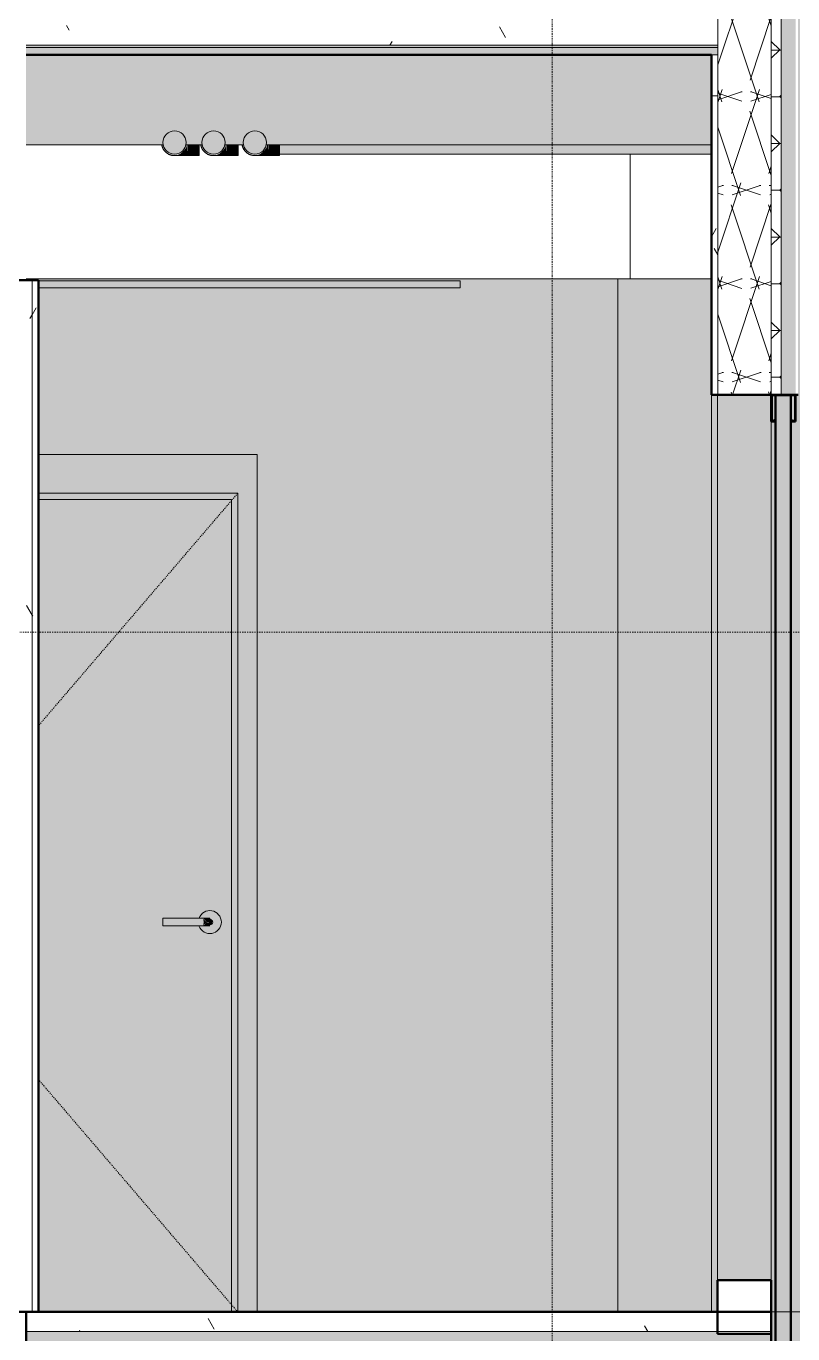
# Model space of a CAD drawing. Header units: inches. Extents: x 1814 to 6957, y -360 to 681.
# Drawn here: x 5267.7 to 5346.3, y 133.7 to 267.9 of the extents above; entities that cross this region are included whole.
import ezdxf

# ---------------------------------------------------------------- set-up
doc = ezdxf.new("R2010")
doc.units = ezdxf.units.IN
doc.header["$MEASUREMENT"] = 0
for name, pattern in [('Aligning Line 1_8_', [0.25, 0.125, -0.125]), ('Dash 1_16_', [0.125, 0.0625, -0.0625]), ('Dash Dot 3_16_', [0.3125, 0.1875, -0.0625, 0, -0.0625]), ('Grid Line 1_2_', [0.875, 0.5, -0.125, 0.125, -0.125])]:
    doc.linetypes.add(name, pattern=pattern)
for name, color, linetype, lineweight in [('0-5', 250, 'Continuous', 9), ('0-7', 50, 'Continuous', 5), ('A-ANNO-SYMB-1', 150, 'Dash Dot 3_16_', 9), ('A-CLNG-5', 31, 'Continuous', 5), ('A-CLNG-6', 7, 'Continuous', 13), ('A-DOOR-2', 250, 'Dash 1_16_', 9), ('A-DOOR-4', 250, 'Continuous', 9), ('A-DOOR-5', 254, 'Continuous', 13), ('A-DOOR-6', 9, 'Continuous', 13), ('A-DOOR-FRAM-2', 250, 'Continuous', 9), ('A-DOOR-FRAM-3', 9, 'Continuous', 13), ('A-FLOR', 192, 'Continuous', 13), ('A-FLOR-7', 192, 'Continuous', 5), ('A-FLOR-8', 192, 'Continuous', 50), ('A-FLOR-LEVL-1', 51, 'Grid Line 1_2_', 9), ('A-FLOR-MCUT', 51, 'Continuous', 13), ('A-FLOR-PATT-2', 8, 'Continuous', 9), ('A-GLAZ-CWMG', 51, 'Continuous', 9), ('A-GLAZ-CWMG-1', 51, 'Continuous', 50), ('A-WALL', 113, 'Continuous', 13), ('A-WALL-3', 7, 'Continuous', 13), ('A-WALL-4', 113, 'Continuous', 5), ('A-WALL-5', 113, 'Continuous', 9), ('A-WALL-6', 113, 'Continuous', 50), ('A-WALL-PATT-2', 251, 'Continuous', 9), ('A-WALL-PATT-3', 250, 'Continuous', 9), ('A-WALL-PATT-4', 111, 'Continuous', 9), ('G-ANNO-SYMB', 111, 'Aligning Line 1_8_', 9), ('I-WALL-2', 10, 'Continuous', 13), ('I-WALL-6', 7, 'Continuous', 13), ('I-WALL-7', 90, 'Continuous', 50), ('P-PIPE-1', 8, 'Continuous', 5), ('P-PIPE-2', 252, 'Continuous', 9), ('P-PIPE-3', 250, 'Continuous', 9), ('P-PIPE-4', 94, 'Continuous', 9), ('S-BEAM-1', 41, 'Continuous', 9), ('S-BEAM-2', 250, 'Continuous', 9)]:
    doc.layers.add(name, color=color, linetype=linetype, lineweight=lineweight)
pattern_1 = [(0, (-1688.897, 68.768), (30.72, 7.68), [1.267, -21.773, 1.267, -21.773, -122.88]), (0, (-1688.897, 68.768), (30.72, 7.68), [-46.08, 1.267, -44.813, 1.267, -21.773, -53.76]), (0, (-1688.897, 68.768), (30.72, 7.68), [-115.2, 1.267, -14.093, 1.267, -37.133]), (120, (-1677.377, 72.608), (-22.011075, 22.7643), [1.267, -21.773, 1.267, -21.773, -122.88]), (120, (-1677.377, 72.608), (-22.011075, 22.7643), [-46.08, 1.267, -44.813, 1.267, -21.773, -53.76]), (120, (-1677.377, 72.608), (-22.011075, 22.7643), [-115.2, 1.267, -14.093, 1.267, -37.133]), (240, (-1673.537, 87.968), (-8.708925, -30.4443), [1.267, -21.773, 1.267, -21.773, -122.88]), (240, (-1673.537, 87.968), (-8.708925, -30.4443), [-46.08, 1.267, -44.813, 1.267, -21.773, -53.76]), (240, (-1673.537, 87.968), (-8.708925, -30.4443), [-115.2, 1.267, -14.093, 1.267, -37.133])]
pattern_2 = [(0, (7058.028, 68.768), (30.72, 7.68), [1.267, -21.773, 1.267, -21.773, -122.88]), (0, (7058.028, 68.768), (30.72, 7.68), [-46.08, 1.267, -44.813, 1.267, -21.773, -53.76]), (0, (7058.028, 68.768), (30.72, 7.68), [-115.2, 1.267, -14.093, 1.267, -37.133]), (120, (7069.548, 72.608), (-22.011075, 22.7643), [1.267, -21.773, 1.267, -21.773, -122.88]), (120, (7069.548, 72.608), (-22.011075, 22.7643), [-46.08, 1.267, -44.813, 1.267, -21.773, -53.76]), (120, (7069.548, 72.608), (-22.011075, 22.7643), [-115.2, 1.267, -14.093, 1.267, -37.133]), (240, (7073.388, 87.968), (-8.708925, -30.4443), [1.267, -21.773, 1.267, -21.773, -122.88]), (240, (7073.388, 87.968), (-8.708925, -30.4443), [-46.08, 1.267, -44.813, 1.267, -21.773, -53.76]), (240, (7073.388, 87.968), (-8.708925, -30.4443), [-115.2, 1.267, -14.093, 1.267, -37.133])]

# ---------------------------------------------------------------- blocks, each defined once
blk = doc.blocks.new('CTR - 2nd Phase_rvt-2-SECTION _ CENTER LOOKING EAST')
at = {"layer": 'A-FLOR-LEVL-1'}
blk.add_line((-4168.71, 136), (-1814.21, 136), dxfattribs=at)
blk = doc.blocks.new('Dimension Lumber - 2x10-2056820-SECTION _ CENTER LOOKING EAST')
at = {"layer": 'S-BEAM-1'}
blk.add_hatch(color=256, dxfattribs=at).paths.add_polyline_path([(-3479.22, 255.75), (-3465.15, 255.75), (-3465.19, 256), (-3465.15, 256.31), (-3465.03, 256.59), (-3464.84, 256.84), (-3464.59, 257.03), (-3464.24, 257.16), (-3464, 257.19), (-3463.69, 257.15), (-3463.41, 257.03), (-3463.16, 256.84), (-3462.97, 256.59), (-3462.85, 256.31), (-3462.81, 256), (-3462.81, 255.75), (-3461.15, 255.75), (-3461.19, 256), (-3461.15, 256.31), (-3461.03, 256.59), (-3460.84, 256.84), (-3460.59, 257.03), (-3460.31, 257.15), (-3460, 257.19), (-3459.69, 257.15), (-3459.41, 257.03), (-3459.16, 256.84), (-3458.97, 256.59), (-3458.85, 256.31), (-3458.81, 256), (-3458.81, 255.75), (-3456.91, 255.75), (-3456.94, 256), (-3456.9, 256.31), (-3456.79, 256.59), (-3456.6, 256.84), (-3456.35, 257.03), (-3456.06, 257.15), (-3455.76, 257.19), (-3455.45, 257.15), (-3455.16, 257.03), (-3454.92, 256.84), (-3454.73, 256.59), (-3454.61, 256.31), (-3454.57, 256), (-3454.57, 255.75), (-3408.92, 255.75), (-3408.92, 265), (-3479.22, 265), (-3479.22, 256.31)], flags=0)
at = {"layer": 'S-BEAM-2'}
for p, q in [((-3479.22, 255.75), (-3465.15, 255.75)), ((-3462.85, 255.75), (-3461.15, 255.75)), ((-3458.85, 255.75), (-3456.9, 255.75)), ((-3454.61, 255.75), (-3408.92, 255.75))]:
    blk.add_line(p, q, dxfattribs=at)
blk = doc.blocks.new('HOLLOW METAL - UNIT DOOR-1758958-SECTION _ CENTER LOOKING EAST')
at = {"layer": 'A-DOOR-5'}
h = blk.add_hatch(color=256, dxfattribs=at)
h.paths.add_polyline_path([(-3460.38, 306.82), (-3460.02, 306.88), (-3459.79, 306.98), (-3459.54, 307.16), (-3459.36, 307.41), (-3459.24, 307.69), (-3459.2, 308), (-3459.24, 308.31), (-3459.36, 308.59), (-3459.54, 308.84), (-3459.79, 309.02), (-3460.07, 309.14), (-3460.38, 309.18), (-3460.68, 309.14), (-3460.97, 309.02), (-3461.21, 308.84), (-3461.4, 308.59), (-3461.47, 308.39), (-3461, 308.38), (-3460.73, 308.38), (-3460.37, 308.36), (-3460.18, 308.26), (-3460.13, 308.18), (-3460.14, 307.8), (-3460.31, 307.65), (-3460.49, 307.61), (-3460.82, 307.65), (-3461.26, 307.61), (-3461.48, 307.61), (-3461.4, 307.41), (-3461.21, 307.16), (-3460.97, 306.98), (-3460.68, 306.86)], flags=0)
h.paths.add_polyline_path([(-3461.07, 307.8), (-3461, 308), (-3461.07, 308.1), (-3461.07, 307.9)], flags=0)
for points in [[(-3461.07, 308), (-3461.08, 308.39), (-3465.2, 308.38), (-3465.2, 308), (-3461.56, 308)], [(-3461.55, 307.61), (-3461.07, 307.62), (-3461.07, 308), (-3465.2, 308), (-3465.2, 307.61), (-3461.56, 307.61)]]:
    blk.add_hatch(color=256, dxfattribs=at).paths.add_polyline_path(points, flags=0)
h = blk.add_hatch(color=256, dxfattribs=at)
h.paths.add_polyline_path([(-3460.7, 308), (-3460.12, 308), (-3460.18, 308.26), (-3460.31, 308.35), (-3460.49, 308.39), (-3460.82, 308.35), (-3461.02, 308.34), (-3460.79, 308.1)], flags=0)
h.paths.add_polyline_path([(-3460.7, 308), (-3461.07, 308.34), (-3461.04, 308.1), (-3461, 308), (-3460.79, 308)], flags=0)
h = blk.add_hatch(color=256, dxfattribs=at)
h.paths.add_polyline_path([(-3461.07, 307.61), (-3460.73, 307.62), (-3460.37, 307.64), (-3460.18, 307.74), (-3460.14, 307.8), (-3460.15, 308), (-3460.7, 307.99), (-3461.05, 307.62)], flags=0)
h.paths.add_polyline_path([(-3461.07, 307.62), (-3460.7, 308), (-3461.01, 308), (-3461.07, 307.66)], flags=0)
at = {"layer": 'A-DOOR-6'}
h = blk.add_hatch(color=256, dxfattribs=at)
h.paths.add_polyline_path([(-3477.97, 268), (-3458.15, 268), (-3458.15, 351.37), (-3477.97, 351.37), (-3477.97, 274.86)], flags=0)
h.paths.add_polyline_path([(-3460.38, 306.82), (-3460.68, 306.86), (-3460.97, 306.98), (-3461.21, 307.16), (-3461.4, 307.41), (-3461.51, 307.61), (-3465.2, 307.62), (-3465.2, 308.39), (-3461.48, 308.39), (-3461.4, 308.59), (-3461.21, 308.84), (-3460.97, 309.02), (-3460.68, 309.14), (-3460.38, 309.18), (-3460.02, 309.12), (-3459.79, 309.02), (-3459.54, 308.84), (-3459.36, 308.59), (-3459.24, 308.31), (-3459.2, 308), (-3459.24, 307.69), (-3459.36, 307.41), (-3459.54, 307.16), (-3459.79, 306.98), (-3460.07, 306.86)], flags=0)
at = {"layer": 'A-DOOR-FRAM-3'}
for points in [[(-3455.52, 268), (-3455.52, 356), (-3477.97, 356), (-3477.97, 352), (-3457.52, 352), (-3457.52, 268)], [(-3457.52, 268), (-3457.52, 352), (-3477.97, 352), (-3477.97, 351.37), (-3458.15, 351.37), (-3458.15, 268)]]:
    blk.add_hatch(color=256, dxfattribs=at).paths.add_polyline_path(points, flags=0)
at = {"layer": 'A-DOOR-2'}
for p, q in [((-3457.52, 352), (-3477.97, 328.14)), ((-3477.97, 291.86), (-3457.52, 268))]:
    blk.add_line(p, q, dxfattribs=at)
at = {"layer": 'A-DOOR-4'}
for p, q in [((-3461.07, 308.39), (-3465.2, 308.39)), ((-3465.2, 308), (-3465.2, 308.39)), ((-3465.2, 307.61), (-3465.2, 308)), ((-3465.2, 307.61), (-3461.07, 307.61))]:
    blk.add_line(p, q, dxfattribs=at)
at = {"layer": 'A-DOOR-4', "flags": 128}
for points in [[(-3460.48, 308.39), (-3460.48, 308.39), (-3460.48, 308.39), (-3460.48, 308.39), (-3460.48, 308.39), (-3460.49, 308.39), (-3460.49, 308.39), (-3460.5, 308.39), (-3460.51, 308.39), (-3460.51, 308.39), (-3460.52, 308.39), (-3460.53, 308.39), (-3460.54, 308.39), (-3460.55, 308.39), (-3460.57, 308.39), (-3460.58, 308.39), (-3460.59, 308.39), (-3460.61, 308.39), (-3460.62, 308.39), (-3460.64, 308.39), (-3460.66, 308.39), (-3460.67, 308.39), (-3460.69, 308.39), (-3460.71, 308.39), (-3460.73, 308.39), (-3460.75, 308.39), (-3460.77, 308.39), (-3460.79, 308.39), (-3460.81, 308.39), (-3460.83, 308.39), (-3460.85, 308.39), (-3460.88, 308.39), (-3460.9, 308.39), (-3460.92, 308.39), (-3460.94, 308.39), (-3460.97, 308.39), (-3460.99, 308.39), (-3461.01, 308.39), (-3461.04, 308.39), (-3461.06, 308.39), (-3461.07, 308.39)], [(-3461.07, 307.61), (-3461.04, 307.61), (-3461.02, 307.61), (-3461, 307.61), (-3460.97, 307.61), (-3460.95, 307.61), (-3460.93, 307.61), (-3460.9, 307.61), (-3460.88, 307.61), (-3460.86, 307.61), (-3460.84, 307.61), (-3460.82, 307.61), (-3460.79, 307.61), (-3460.77, 307.61), (-3460.75, 307.61), (-3460.73, 307.61), (-3460.71, 307.61), (-3460.7, 307.61), (-3460.68, 307.61), (-3460.66, 307.61), (-3460.64, 307.61), (-3460.63, 307.61), (-3460.61, 307.61), (-3460.6, 307.61), (-3460.58, 307.61), (-3460.57, 307.61), (-3460.56, 307.61), (-3460.55, 307.61), (-3460.54, 307.61), (-3460.53, 307.61), (-3460.52, 307.61), (-3460.51, 307.61), (-3460.5, 307.61), (-3460.5, 307.61), (-3460.49, 307.61), (-3460.49, 307.61), (-3460.48, 307.61), (-3460.48, 307.61), (-3460.48, 307.61), (-3460.48, 307.61)]]:
    blk.add_lwpolyline(points, dxfattribs=at)
at = {"layer": 'A-DOOR-4'}
for centre, radius, start, end in [((-3460.38, 308), 1.18, 0, 160.3657), ((-3460.38, 308), 1.18, 199.5633, 0), ((-3460.48, 308), 0.394, 75, 90), ((-3460.48, 308), 0.394, 270, 285), ((-3460.48, 308), 0.394, 0, 30), ((-3460.48, 308), 0.394, 330, 0)]:
    blk.add_arc(centre, radius, start, end, dxfattribs=at)
at = {"layer": 'A-DOOR-FRAM-2'}
for p, q in [((-3455.52, 356), (-3477.97, 356)), ((-3455.52, 268), (-3455.52, 356)), ((-3477.97, 352), (-3457.52, 352)), ((-3457.52, 352), (-3457.52, 268)), ((-3477.97, 351.37), (-3458.15, 351.37)), ((-3458.15, 351.37), (-3458.15, 268))]:
    blk.add_line(p, q, dxfattribs=at)
blk = doc.blocks.new('Elbow - PVC - Sch 40 - Standard-V54-SECTION _ CENTER LOOKING EAST')
at = {"layer": 'P-PIPE-2'}
for points in [[(-3464, 254.66), (-3463.65, 254.7), (-3463.31, 254.85), (-3462.96, 255.16), (-3462.83, 255.35), (-3462.7, 255.75), (-3462.85, 255.71), (-3462.85, 255.69), (-3462.97, 255.41), (-3463.16, 255.16), (-3463.5, 254.93), (-3463.82, 254.84), (-3464, 254.81), (-3464.31, 254.85), (-3464.64, 255.01), (-3464.84, 255.16), (-3465.03, 255.41), (-3465.19, 255.75), (-3465.31, 255.75), (-3465.3, 255.65), (-3465.15, 255.31), (-3464.84, 254.96), (-3464.59, 254.8), (-3464.24, 254.69)], [(-3462.62, 254.66), (-3461.47, 254.66), (-3461.47, 255.75), (-3462.62, 255.75), (-3462.62, 254.66)]]:
    blk.add_hatch(color=256, dxfattribs=at).paths.add_polyline_path(points, flags=0)
h = blk.add_hatch(color=256, dxfattribs=at)
h.paths.add_polyline_path([(-3463.05, 255.05), (-3463.16, 254.93), (-3463.08, 255.02)], flags=0)
h.paths.add_polyline_path([(-3462.62, 254.66), (-3462.66, 255.75), (-3462.69, 255.75), (-3462.76, 255.51), (-3462.85, 255.31), (-3463.16, 254.96), (-3463.33, 254.84), (-3463.57, 254.7), (-3463.57, 254.66), (-3462.66, 254.66)], flags=0)
at = {"layer": 'P-PIPE-3'}
for p in [(-3461.47, 255.75), (-3462.62, 254.66)]:
    blk.add_line(p, (-3461.47, 254.66), dxfattribs=at)
at = {"layer": 'P-PIPE-3', "flags": 128}
for points in [[(-3464, 254.66), (-3464.05, 254.66), (-3464.11, 254.66), (-3464.16, 254.67), (-3464.21, 254.67), (-3464.27, 254.68), (-3464.32, 254.69), (-3464.37, 254.71), (-3464.42, 254.72), (-3464.47, 254.74), (-3464.52, 254.76), (-3464.57, 254.78), (-3464.62, 254.81), (-3464.67, 254.83), (-3464.71, 254.86), (-3464.76, 254.89), (-3464.8, 254.92), (-3464.85, 254.95), (-3464.89, 254.99), (-3464.93, 255.03), (-3464.96, 255.06), (-3465, 255.1), (-3465.04, 255.14), (-3465.07, 255.19), (-3465.1, 255.23), (-3465.13, 255.27), (-3465.16, 255.32), (-3465.19, 255.37), (-3465.21, 255.41), (-3465.23, 255.46), (-3465.25, 255.51), (-3465.27, 255.56), (-3465.29, 255.61), (-3465.3, 255.67), (-3465.31, 255.72)], [(-3462.62, 254.66), (-3462.68, 254.66), (-3462.73, 254.66), (-3462.79, 254.66), (-3462.84, 254.66), (-3462.9, 254.66), (-3462.95, 254.66), (-3463, 254.66), (-3463.06, 254.66), (-3463.11, 254.66), (-3463.16, 254.66), (-3463.21, 254.66), (-3463.26, 254.66), (-3463.31, 254.66), (-3463.36, 254.66), (-3463.4, 254.66), (-3463.45, 254.66), (-3463.49, 254.66), (-3463.53, 254.66), (-3463.57, 254.66), (-3463.61, 254.66), (-3463.65, 254.66), (-3463.68, 254.66), (-3463.72, 254.66), (-3463.75, 254.66), (-3463.78, 254.66), (-3463.81, 254.66), (-3463.84, 254.66), (-3463.86, 254.66), (-3463.89, 254.66), (-3463.91, 254.66), (-3463.93, 254.66), (-3463.94, 254.66), (-3463.96, 254.66), (-3463.97, 254.66), (-3463.98, 254.66), (-3463.99, 254.66), (-3463.99, 254.66), (-3464, 254.66), (-3464, 254.66)]]:
    blk.add_lwpolyline(points, dxfattribs=at)
at = {"layer": 'P-PIPE-3'}
blk.add_arc((-3464, 256), 1.34, 190.7804, 349.2196, dxfattribs=at)
blk = doc.blocks.new('Elbow - PVC - Sch 40 - Standard-V55-SECTION _ CENTER LOOKING EAST')
at = {"layer": 'P-PIPE-2'}
for points in [[(-3460, 254.66), (-3459.65, 254.7), (-3459.31, 254.85), (-3458.96, 255.16), (-3458.83, 255.35), (-3458.7, 255.75), (-3458.85, 255.71), (-3458.85, 255.69), (-3458.97, 255.41), (-3459.16, 255.16), (-3459.5, 254.93), (-3459.82, 254.84), (-3460.02, 254.81), (-3460.31, 254.85), (-3460.64, 255.01), (-3460.84, 255.16), (-3461.03, 255.41), (-3461.19, 255.75), (-3461.31, 255.75), (-3461.3, 255.65), (-3461.15, 255.31), (-3460.84, 254.96), (-3460.59, 254.8), (-3460.31, 254.7), (-3460.02, 254.66)], [(-3458.62, 254.66), (-3457.47, 254.66), (-3457.47, 255.75), (-3458.62, 255.75), (-3458.62, 254.66)]]:
    blk.add_hatch(color=256, dxfattribs=at).paths.add_polyline_path(points, flags=0)
h = blk.add_hatch(color=256, dxfattribs=at)
h.paths.add_polyline_path([(-3459.05, 255.05), (-3459.16, 254.93), (-3459.08, 255.02)], flags=0)
h.paths.add_polyline_path([(-3458.62, 254.66), (-3458.66, 255.75), (-3458.69, 255.75), (-3458.76, 255.51), (-3458.85, 255.31), (-3459.16, 254.96), (-3459.33, 254.84), (-3459.57, 254.7), (-3459.57, 254.66), (-3458.66, 254.66)], flags=0)
at = {"layer": 'P-PIPE-3'}
for p in [(-3457.47, 255.75), (-3458.62, 254.66)]:
    blk.add_line(p, (-3457.47, 254.66), dxfattribs=at)
at = {"layer": 'P-PIPE-3', "flags": 128}
for points in [[(-3460.02, 254.66), (-3460.05, 254.66), (-3460.11, 254.66), (-3460.16, 254.67), (-3460.21, 254.67), (-3460.27, 254.68), (-3460.32, 254.69), (-3460.37, 254.71), (-3460.42, 254.72), (-3460.47, 254.74), (-3460.52, 254.76), (-3460.57, 254.78), (-3460.62, 254.81), (-3460.67, 254.83), (-3460.71, 254.86), (-3460.76, 254.89), (-3460.8, 254.92), (-3460.85, 254.95), (-3460.89, 254.99), (-3460.93, 255.03), (-3460.96, 255.06), (-3461, 255.1), (-3461.04, 255.14), (-3461.07, 255.19), (-3461.1, 255.23), (-3461.13, 255.27), (-3461.16, 255.32), (-3461.19, 255.37), (-3461.21, 255.41), (-3461.23, 255.46), (-3461.25, 255.51), (-3461.27, 255.56), (-3461.29, 255.61), (-3461.3, 255.67), (-3461.31, 255.72)], [(-3458.62, 254.66), (-3458.68, 254.66), (-3458.73, 254.66), (-3458.79, 254.66), (-3458.84, 254.66), (-3458.9, 254.66), (-3458.95, 254.66), (-3459, 254.66), (-3459.06, 254.66), (-3459.11, 254.66), (-3459.16, 254.66), (-3459.21, 254.66), (-3459.26, 254.66), (-3459.31, 254.66), (-3459.36, 254.66), (-3459.4, 254.66), (-3459.45, 254.66), (-3459.49, 254.66), (-3459.53, 254.66), (-3459.57, 254.66), (-3459.61, 254.66), (-3459.65, 254.66), (-3459.68, 254.66), (-3459.72, 254.66), (-3459.75, 254.66), (-3459.78, 254.66), (-3459.81, 254.66), (-3459.84, 254.66), (-3459.86, 254.66), (-3459.89, 254.66), (-3459.91, 254.66), (-3459.93, 254.66), (-3459.94, 254.66), (-3459.96, 254.66), (-3459.97, 254.66), (-3459.98, 254.66), (-3459.99, 254.66), (-3459.99, 254.66), (-3460, 254.66), (-3460, 254.66)]]:
    blk.add_lwpolyline(points, dxfattribs=at)
at = {"layer": 'P-PIPE-3'}
blk.add_arc((-3460, 256), 1.34, 190.7804, 349.2196, dxfattribs=at)
blk = doc.blocks.new('Elbow - PVC - Sch 40 - Standard-V56-SECTION _ CENTER LOOKING EAST')
at = {"layer": 'P-PIPE-2'}
for points in [[(-3455.76, 254.66), (-3455.41, 254.7), (-3455.06, 254.85), (-3454.72, 255.16), (-3454.56, 255.41), (-3454.46, 255.75), (-3454.61, 255.71), (-3454.61, 255.69), (-3454.73, 255.41), (-3454.92, 255.16), (-3455.25, 254.93), (-3455.58, 254.84), (-3455.8, 254.82), (-3456.06, 254.85), (-3456.4, 255.01), (-3456.6, 255.16), (-3456.79, 255.41), (-3456.94, 255.75), (-3457.07, 255.75), (-3457.06, 255.65), (-3456.9, 255.31), (-3456.6, 254.96), (-3456.35, 254.8), (-3456.06, 254.7), (-3455.8, 254.66)], [(-3454.38, 254.66), (-3453.23, 254.66), (-3453.23, 255.75), (-3454.38, 255.75), (-3454.38, 254.66)]]:
    blk.add_hatch(color=256, dxfattribs=at).paths.add_polyline_path(points, flags=0)
h = blk.add_hatch(color=256, dxfattribs=at)
h.paths.add_polyline_path([(-3454.81, 255.05), (-3454.92, 254.93), (-3454.84, 255.02)], flags=0)
h.paths.add_polyline_path([(-3454.38, 254.66), (-3454.41, 255.75), (-3454.44, 255.75), (-3454.52, 255.51), (-3454.61, 255.31), (-3454.92, 254.96), (-3455.14, 254.81), (-3455.33, 254.7), (-3455.33, 254.66), (-3454.67, 254.66)], flags=0)
at = {"layer": 'P-PIPE-3'}
for p in [(-3453.23, 255.75), (-3454.38, 254.66)]:
    blk.add_line(p, (-3453.23, 254.66), dxfattribs=at)
at = {"layer": 'P-PIPE-3', "flags": 128}
for points in [[(-3455.8, 254.66), (-3455.81, 254.66), (-3455.86, 254.66), (-3455.92, 254.67), (-3455.97, 254.67), (-3456.02, 254.68), (-3456.08, 254.69), (-3456.13, 254.71), (-3456.18, 254.72), (-3456.23, 254.74), (-3456.28, 254.76), (-3456.33, 254.78), (-3456.38, 254.81), (-3456.43, 254.83), (-3456.47, 254.86), (-3456.52, 254.89), (-3456.56, 254.92), (-3456.6, 254.95), (-3456.64, 254.99), (-3456.68, 255.03), (-3456.72, 255.06), (-3456.76, 255.1), (-3456.79, 255.14), (-3456.83, 255.19), (-3456.86, 255.23), (-3456.89, 255.27), (-3456.92, 255.32), (-3456.94, 255.37), (-3456.97, 255.41), (-3456.99, 255.46), (-3457.01, 255.51), (-3457.03, 255.56), (-3457.04, 255.61), (-3457.06, 255.67), (-3457.07, 255.72)], [(-3454.38, 254.66), (-3454.44, 254.66), (-3454.49, 254.66), (-3454.55, 254.66), (-3454.6, 254.66), (-3454.66, 254.66), (-3454.71, 254.66), (-3454.76, 254.66), (-3454.81, 254.66), (-3454.87, 254.66), (-3454.92, 254.66), (-3454.97, 254.66), (-3455.02, 254.66), (-3455.07, 254.66), (-3455.11, 254.66), (-3455.16, 254.66), (-3455.2, 254.66), (-3455.25, 254.66), (-3455.29, 254.66), (-3455.33, 254.66), (-3455.37, 254.66), (-3455.41, 254.66), (-3455.44, 254.66), (-3455.48, 254.66), (-3455.51, 254.66), (-3455.54, 254.66), (-3455.57, 254.66), (-3455.6, 254.66), (-3455.62, 254.66), (-3455.64, 254.66), (-3455.66, 254.66), (-3455.68, 254.66), (-3455.7, 254.66), (-3455.71, 254.66), (-3455.73, 254.66), (-3455.74, 254.66), (-3455.75, 254.66), (-3455.75, 254.66), (-3455.76, 254.66), (-3455.76, 254.66)]]:
    blk.add_lwpolyline(points, dxfattribs=at)
at = {"layer": 'P-PIPE-3'}
blk.add_arc((-3455.76, 256), 1.34, 190.7804, 349.2196, dxfattribs=at)
blk = doc.blocks.new('CTR - 1st Phase - Common Walls_rvt-2-SECTION _ CENTER LOOKING EAST')
at = {"layer": 'A-CLNG-5'}
blk.add_hatch(color=256, dxfattribs=at).paths.add_polyline_path([(-3477.97, 241.07), (-3434.72, 241.07), (-3434.72, 241.82), (-3477.97, 241.82), (-3477.97, 241.37)], flags=0)
at = {"layer": 'A-WALL-PATT-3'}
h = blk.add_hatch(dxfattribs=at)
h.set_pattern_fill('FP_52', color=256, style=0, pattern_type=2)
h.set_pattern_definition(pattern_1)
h.paths.add_polyline_path([(-3478.6, 136), (-3478.6, 241.87), (-3479.22, 241.87), (-3479.22, 136)], flags=0)
h = blk.add_hatch(dxfattribs=at)
h.set_pattern_fill('FP_52', color=256, style=0, pattern_type=2)
h.set_pattern_definition(pattern_1)
h.paths.add_polyline_path([(-3477.97, 136), (-3477.97, 241.87), (-3478.6, 241.87), (-3478.6, 136)], flags=0)
at = {"layer": 'I-WALL-2'}
for points in [[(-3447.35, 136), (-3418.52, 136), (-3418.52, 242), (-3479.22, 242), (-3479.22, 241.87), (-3477.97, 241.87), (-3477.97, 241.82), (-3434.72, 241.82), (-3434.72, 241.07), (-3477.97, 241.07), (-3477.97, 224), (-3455.52, 224), (-3455.52, 136)], [(-3413.59, 136), (-3408.92, 136), (-3408.92, 242), (-3418.52, 242), (-3418.52, 136)]]:
    blk.add_hatch(color=256, dxfattribs=at).paths.add_polyline_path(points, flags=0)
at = {"layer": 'P-PIPE-1'}
blk.add_hatch(color=256, dxfattribs=at).paths.add_polyline_path([(-3418.52, 254.81), (-3408.92, 254.85), (-3408.92, 255.75), (-3453.23, 255.75), (-3453.23, 254.81), (-3430.47, 254.81)], flags=0)
at = {"layer": 'P-PIPE-2'}
for points in [[(-3464, 254.81), (-3463.64, 254.88), (-3463.41, 254.97), (-3463.16, 255.16), (-3462.97, 255.41), (-3462.85, 255.75), (-3462.81, 256), (-3462.85, 256.31), (-3462.97, 256.59), (-3463.16, 256.84), (-3463.41, 257.03), (-3463.69, 257.15), (-3464, 257.19), (-3464.31, 257.15), (-3464.59, 257.03), (-3464.84, 256.84), (-3465.03, 256.59), (-3465.15, 256.31), (-3465.19, 256), (-3465.13, 255.65), (-3465.03, 255.41), (-3464.84, 255.16), (-3464.59, 254.97), (-3464.18, 254.84)], [(-3460, 254.81), (-3459.64, 254.88), (-3459.41, 254.97), (-3459.16, 255.16), (-3458.97, 255.41), (-3458.85, 255.75), (-3458.81, 256), (-3458.85, 256.31), (-3458.97, 256.59), (-3459.16, 256.84), (-3459.41, 257.03), (-3459.69, 257.15), (-3460.02, 257.19), (-3460.31, 257.15), (-3460.59, 257.03), (-3460.84, 256.84), (-3461.03, 256.59), (-3461.15, 256.31), (-3461.19, 256), (-3461.13, 255.65), (-3461.03, 255.41), (-3460.84, 255.16), (-3460.59, 254.97), (-3460.18, 254.84), (-3460.02, 254.81)], [(-3455.76, 254.81), (-3455.39, 254.88), (-3455.16, 254.97), (-3454.92, 255.16), (-3454.73, 255.41), (-3454.6, 255.75), (-3454.57, 256), (-3454.61, 256.31), (-3454.73, 256.59), (-3454.92, 256.84), (-3455.16, 257.03), (-3455.45, 257.15), (-3455.8, 257.18), (-3456.06, 257.15), (-3456.35, 257.03), (-3456.6, 256.84), (-3456.79, 256.59), (-3456.9, 256.31), (-3456.94, 256), (-3456.89, 255.65), (-3456.79, 255.41), (-3456.6, 255.16), (-3456.35, 254.97), (-3455.94, 254.84), (-3455.8, 254.82)]]:
    blk.add_hatch(color=256, dxfattribs=at).paths.add_polyline_path(points, flags=0)
at = {"layer": 'A-CLNG-6'}
for p, q in [((-3477.97, 241.82), (-3434.72, 241.82)), ((-3434.72, 241.82), (-3434.72, 241.07)), ((-3434.72, 241.07), (-3477.97, 241.07))]:
    blk.add_line(p, q, dxfattribs=at)
at = {"layer": 'A-FLOR-LEVL-1'}
blk.add_line((-4168.71, 136), (-1814.21, 136), dxfattribs=at)
at = {"layer": 'A-WALL-3'}
blk.add_line((-3478.6, 136), (-3478.6, 241.87), dxfattribs=at)
at = {"layer": 'I-WALL-6'}
for p, q in [((-3418.52, 242), (-3479.22, 242)), ((-3408.92, 242), (-3418.52, 242)), ((-3418.52, 242), (-3418.52, 136))]:
    blk.add_line(p, q, dxfattribs=at)
at = {"layer": 'I-WALL-7'}
for p, q in [((-3477.97, 241.87), (-3483.97, 241.87)), ((-3477.97, 136), (-3477.97, 241.87)), ((-3483.97, 136), (-3477.97, 136))]:
    blk.add_line(p, q, dxfattribs=at)
at = {"layer": 'P-PIPE-3'}
blk.add_line((-3453.23, 254.81), (-3408.92, 254.81), dxfattribs=at)
at = {"layer": 'P-PIPE-4'}
for centre, start, end in [((-3464, 256), 0, 180), ((-3460, 256), 0, 180), ((-3455.76, 256), 0, 180), ((-3464, 256), 180, 0), ((-3460, 256), 180, 0), ((-3455.76, 256), 180, 0)]:
    blk.add_arc(centre, 1.19, start, end, dxfattribs=at)
at = {"layer": '0-5'}
for name, p in [('Dimension Lumber - 2x10-2056820-SECTION _ CENTER LOOKING EAST', (0, 0)), ('Elbow - PVC - Sch 40 - Standard-V54-SECTION _ CENTER LOOKING EAST', (0, 0)), ('Elbow - PVC - Sch 40 - Standard-V55-SECTION _ CENTER LOOKING EAST', (0, 0)), ('Elbow - PVC - Sch 40 - Standard-V56-SECTION _ CENTER LOOKING EAST', (0, 0)), ('HOLLOW METAL - UNIT DOOR-1758958-SECTION _ CENTER LOOKING EAST', (0, -132))]:
    blk.add_blockref(name, p, dxfattribs=at)
blk = doc.blocks.new('CTR - 1st Phase -Stairs _ Elevators_rvt-2-SECTION _ CENTER LOOKING EAST')
at = {"layer": 'A-FLOR-LEVL-1'}
blk.add_line((-4168.71, 136), (-1814.21, 136), dxfattribs=at)
blk = doc.blocks.new('Rectangular Mullion - Stud - Base_Head-1769174-SECTION _ CENTER LOOKING EAST')
at = {"layer": 'A-GLAZ-CWMG-1'}
for p, q in [((-3402.8, 139.25), (-3408.3, 139.25)), ((-3408.3, 139.25), (-3408.3, 133.75)), ((-3402.8, 133.75), (-3402.8, 139.25)), ((-3408.3, 133.75), (-3402.8, 133.75))]:
    blk.add_line(p, q, dxfattribs=at)
blk = doc.blocks.new('Rectangular Mullion - Stud - Vertical-2196328-SECTION _ CENTER LOOKING EAST')
at = {"layer": 'A-GLAZ-CWMG'}
blk.add_hatch(color=256, dxfattribs=at).paths.add_polyline_path([(-3408.3, 139.25), (-3402.8, 139.25), (-3402.8, 230.12), (-3408.3, 230.12), (-3408.3, 150.1)], flags=0)
for p, q in [((-3408.3, 139.25), (-3408.3, 230.12)), ((-3402.8, 227.37), (-3402.8, 139.25))]:
    blk.add_line(p, q, dxfattribs=at)
blk = doc.blocks.new('Rectangular Mullion - Profile_Polycarbonate_Upper and left-2195226-SECTION _ CENTER LOOKING EAST')
at = {"layer": 'A-GLAZ-CWMG'}
blk.add_hatch(color=256, dxfattribs=at).paths.add_polyline_path([(-3402.74, 227.37), (-3402.37, 227.37), (-3402.37, 227.62), (-3402.44, 227.62), (-3402.44, 227.44), (-3402.74, 227.44), (-3402.74, 230.06), (-3400.36, 230.05), (-3400.36, 227.44), (-3400.74, 227.44), (-3400.74, 227.62), (-3400.8, 227.62), (-3400.8, 227.37), (-3400.3, 227.37), (-3400.3, 230.12), (-3402.8, 230.12), (-3402.8, 227.37)], flags=0)
at = {"layer": 'A-GLAZ-CWMG-1'}
for p, q in [((-3400.3, 230.12), (-3402.8, 230.12)), ((-3402.8, 230.12), (-3402.8, 227.37)), ((-3402.74, 227.44), (-3402.74, 230.06)), ((-3402.74, 230.06), (-3400.36, 230.06)), ((-3400.36, 230.06), (-3400.36, 227.44)), ((-3400.3, 227.37), (-3400.3, 230.12)), ((-3402.8, 227.37), (-3402.37, 227.37)), ((-3402.44, 227.44), (-3402.74, 227.44)), ((-3402.37, 227.62), (-3402.44, 227.62)), ((-3402.44, 227.62), (-3402.44, 227.44)), ((-3402.37, 227.37), (-3402.37, 227.62)), ((-3400.74, 227.62), (-3400.8, 227.62)), ((-3400.8, 227.62), (-3400.8, 227.37)), ((-3400.8, 227.37), (-3400.3, 227.37)), ((-3400.74, 227.44), (-3400.74, 227.62)), ((-3400.36, 227.44), (-3400.74, 227.44))]:
    blk.add_line(p, q, dxfattribs=at)

msp = doc.modelspace()

# ---------------------------------------------------------------- hatches: boundary and pattern name
at = {"layer": 'A-FLOR'}
for points in [[(5333.34, 265), (5338.63, 265), (5338.63, 265.75), (5267.7, 265.75), (5267.7, 265), (5329.65, 265)], [(5282.69, 133), (5344.13, 133), (5344.13, 133.75), (5267.7, 133.75), (5267.7, 133)]]:
    msp.add_hatch(color=256, dxfattribs=at).paths.add_polyline_path(points, flags=0)
at = {"layer": 'A-FLOR-7'}
for points in [[(5338.48, 265.75), (5338.63, 265.75), (5338.59, 266), (5267.7, 266), (5267.7, 265.75), (5338, 265.75)], [(5338.63, 133.75), (5338.63, 134), (5267.7, 134), (5267.7, 133.75), (5338, 133.75)]]:
    msp.add_hatch(color=256, dxfattribs=at).paths.add_polyline_path(points, flags=0)
at = {"layer": 'A-FLOR-PATT-2'}
h = msp.add_hatch(dxfattribs=at)
h.set_pattern_fill('FP_52', color=256, style=0, pattern_type=2)
h.set_pattern_definition(pattern_2)
h.paths.add_polyline_path([(5338.49, 266), (5338.63, 266), (5338.63, 268), (5267.7, 268), (5267.7, 266), (5338, 266)], flags=0)
h = msp.add_hatch(dxfattribs=at)
h.set_pattern_fill('FP_52', color=256, style=0, pattern_type=2)
h.set_pattern_definition(pattern_2)
h.paths.add_polyline_path([(5340.6, 134), (5344.13, 134), (5344.13, 136), (5267.7, 136), (5267.7, 134), (5339.66, 134)], flags=0)
at = {"layer": 'A-WALL-4'}
msp.add_hatch(color=256, dxfattribs=at).paths.add_polyline_path([(5346.63, 230.12), (5346.63, 350.5), (5345.13, 350.5), (5345.13, 230.12)], flags=0)
at = {"layer": 'A-WALL-5'}
msp.add_hatch(color=256, dxfattribs=at).paths.add_polyline_path([(5346.13, 109.81), (5346.13, 230.06), (5344.55, 230.06), (5344.55, 109.81)], flags=0)
at = {"layer": 'A-WALL-PATT-2'}
h = msp.add_hatch(dxfattribs=at)
h.set_pattern_fill('FP_56', color=256, style=0, pattern_type=2)
h.set_pattern_definition([(0, (6686.55, 112.3), (-38.4, 120.375), [0.392, -38.007]), (0, (6686.55, 112.7), (-38.4, 120.375), [0.392, -38.007]), (0, (6686.55, 128.66), (-38.4, 120.375), [0.392, -38.007]), (0, (6686.55, 129.05), (-38.4, 120.375), [0.392, -38.007]), (0, (6686.55, 145.02), (-38.4, 120.375), [0.392, -38.007]), (0, (6686.55, 145.41), (-38.4, 120.375), [0.392, -38.007]), (0, (6686.55, 161.38), (-38.4, 120.375), [0.392, -38.007]), (0, (6686.55, 161.77), (-38.4, 120.375), [0.392, -38.007]), (0, (6686.55, 177.73), (-38.4, 120.375), [0.392, -38.007]), (0, (6686.55, 178.12), (-38.4, 120.375), [0.392, -38.007]), (0, (6686.55, 194.09), (-38.4, 120.375), [0.392, -38.007]), (0, (6686.55, 194.48), (-38.4, 120.375), [0.392, -38.007]), (0, (6686.55, 210.45), (-38.4, 120.375), [0.392, -38.007]), (0, (6686.55, 210.84), (-38.4, 120.375), [0.392, -38.007]), (0, (6686.55, 226.8), (-38.4, 120.375), [0.392, -38.007]), (0, (6686.55, 227.2), (-38.4, 120.375), [0.392, -38.007]), (0, (6704, 112.3), (-38.4, 120.375), [0.392, -38.007]), (0, (6704, 112.7), (-38.4, 120.375), [0.392, -38.007]), (0, (6704, 128.66), (-38.4, 120.375), [0.392, -38.007]), (0, (6704, 129.05), (-38.4, 120.375), [0.392, -38.007]), (0, (6704, 145.02), (-38.4, 120.375), [0.392, -38.007]), (0, (6704, 145.41), (-38.4, 120.375), [0.392, -38.007]), (0, (6704, 161.38), (-38.4, 120.375), [0.392, -38.007]), (0, (6704, 161.77), (-38.4, 120.375), [0.392, -38.007]), (0, (6704, 177.73), (-38.4, 120.375), [0.392, -38.007]), (0, (6704, 178.12), (-38.4, 120.375), [0.392, -38.007]), (0, (6704, 194.09), (-38.4, 120.375), [0.392, -38.007]), (0, (6704, 194.48), (-38.4, 120.375), [0.392, -38.007]), (0, (6704, 210.45), (-38.4, 120.375), [0.392, -38.007]), (0, (6704, 210.84), (-38.4, 120.375), [0.392, -38.007]), (0, (6704, 226.8), (-38.4, 120.375), [0.392, -38.007]), (0, (6704, 227.2), (-38.4, 120.375), [0.392, -38.007]), (0, (6721.45, 112.3), (-38.4, 120.375), [0.392, -38.007]), (0, (6721.45, 112.7), (-38.4, 120.375), [0.392, -38.007]), (0, (6721.45, 128.66), (-38.4, 120.375), [0.392, -38.007]), (0, (6721.45, 129.05), (-38.4, 120.375), [0.392, -38.007]), (0, (6721.45, 145.02), (-38.4, 120.375), [0.392, -38.007]), (0, (6721.45, 145.41), (-38.4, 120.375), [0.392, -38.007]), (0, (6721.45, 161.38), (-38.4, 120.375), [0.392, -38.007]), (0, (6721.45, 161.77), (-38.4, 120.375), [0.392, -38.007]), (0, (6721.45, 177.73), (-38.4, 120.375), [0.392, -38.007]), (0, (6721.45, 178.12), (-38.4, 120.375), [0.392, -38.007]), (0, (6721.45, 194.09), (-38.4, 120.375), [0.392, -38.007]), (0, (6721.45, 194.48), (-38.4, 120.375), [0.392, -38.007]), (0, (6721.45, 210.45), (-38.4, 120.375), [0.392, -38.007]), (0, (6721.45, 210.84), (-38.4, 120.375), [0.392, -38.007]), (0, (6721.45, 226.8), (-38.4, 120.375), [0.392, -38.007]), (0, (6721.45, 227.2), (-38.4, 120.375), [0.392, -38.007]), (90, (6684.814, 109.75), (-38.4, 2e-15), [120, -0.375]), (90, (6685.19, 109.75), (-38.4, 2e-15), [120, -0.375]), (90, (6686.555, 112.304), (-38.4, 2e-15), [0.392, -119.982]), (90, (6686.555, 128.66), (-38.4, 2e-15), [0.392, -119.982]), (90, (6686.555, 145.018), (-38.4, 2e-15), [0.392, -119.982]), (90, (6686.555, 161.375), (-38.4, 2e-15), [0.392, -119.982]), (90, (6686.555, 177.732), (-38.4, 2e-15), [0.392, -119.982]), (90, (6686.555, 194.09), (-38.4, 2e-15), [0.392, -119.982]), (90, (6686.555, 210.447), (-38.4, 2e-15), [0.392, -119.982]), (90, (6686.555, 226.804), (-38.4, 2e-15), [0.392, -119.982]), (90, (6686.948, 112.304), (-38.4, 2e-15), [0.392, -119.982]), (90, (6686.948, 128.66), (-38.4, 2e-15), [0.392, -119.982]), (90, (6686.948, 145.018), (-38.4, 2e-15), [0.392, -119.982]), (90, (6686.948, 161.375), (-38.4, 2e-15), [0.392, -119.982]), (90, (6686.948, 177.732), (-38.4, 2e-15), [0.392, -119.982]), (90, (6686.948, 194.09), (-38.4, 2e-15), [0.392, -119.982]), (90, (6686.948, 210.447), (-38.4, 2e-15), [0.392, -119.982]), (90, (6686.948, 226.804), (-38.4, 2e-15), [0.392, -119.982]), (90, (6704.005, 112.304), (-38.4, 2e-15), [0.392, -119.982]), (90, (6704.005, 128.66), (-38.4, 2e-15), [0.392, -119.982]), (90, (6704.005, 145.018), (-38.4, 2e-15), [0.392, -119.982]), (90, (6704.005, 161.375), (-38.4, 2e-15), [0.392, -119.982]), (90, (6704.005, 177.732), (-38.4, 2e-15), [0.392, -119.982]), (90, (6704.005, 194.09), (-38.4, 2e-15), [0.392, -119.982]), (90, (6704.005, 210.447), (-38.4, 2e-15), [0.392, -119.982]), (90, (6704.005, 226.804), (-38.4, 2e-15), [0.392, -119.982]), (90, (6704.398, 112.304), (-38.4, 2e-15), [0.392, -119.982]), (90, (6704.398, 128.66), (-38.4, 2e-15), [0.392, -119.982]), (90, (6704.398, 145.018), (-38.4, 2e-15), [0.392, -119.982]), (90, (6704.398, 161.375), (-38.4, 2e-15), [0.392, -119.982]), (90, (6704.398, 177.732), (-38.4, 2e-15), [0.392, -119.982]), (90, (6704.398, 194.09), (-38.4, 2e-15), [0.392, -119.982]), (90, (6704.398, 210.447), (-38.4, 2e-15), [0.392, -119.982]), (90, (6704.398, 226.804), (-38.4, 2e-15), [0.392, -119.982]), (90, (6721.455, 112.304), (-38.4, 2e-15), [0.392, -119.982]), (90, (6721.455, 128.66), (-38.4, 2e-15), [0.392, -119.982]), (90, (6721.455, 145.018), (-38.4, 2e-15), [0.392, -119.982]), (90, (6721.455, 161.375), (-38.4, 2e-15), [0.392, -119.982]), (90, (6721.455, 177.732), (-38.4, 2e-15), [0.392, -119.982]), (90, (6721.455, 194.09), (-38.4, 2e-15), [0.392, -119.982]), (90, (6721.455, 210.447), (-38.4, 2e-15), [0.392, -119.982]), (90, (6721.455, 226.804), (-38.4, 2e-15), [0.392, -119.982]), (90, (6721.848, 112.304), (-38.4, 2e-15), [0.392, -119.982]), (90, (6721.848, 128.66), (-38.4, 2e-15), [0.392, -119.982]), (90, (6721.848, 145.018), (-38.4, 2e-15), [0.392, -119.982]), (90, (6721.848, 161.375), (-38.4, 2e-15), [0.392, -119.982]), (90, (6721.848, 177.732), (-38.4, 2e-15), [0.392, -119.982]), (90, (6721.848, 194.09), (-38.4, 2e-15), [0.392, -119.982]), (90, (6721.848, 210.447), (-38.4, 2e-15), [0.392, -119.982]), (90, (6721.848, 226.804), (-38.4, 2e-15), [0.392, -119.982]), (180, (6723.21, 109.38), (-38.4, 120.375), [38.025, -0.375]), (180, (6723.21, 109.75), (-38.4, 120.375), [38.025, -0.375])])
h.paths.add_polyline_path([(5344.13, 109.75), (5379.59, 109.75), (5379.59, 229.75), (5417.61, 229.75), (5417.61, 109.75), (5417.99, 109.75), (5417.99, 229.75), (5456.01, 229.75), (5456.01, 109.75), (5494.98, 109.75), (5494.98, 229.75), (5533, 229.75), (5533, 109.75), (5571.59, 109.75), (5571.59, 229.75), (5609.61, 229.75), (5609.61, 109.75), (5609.99, 109.75), (5609.99, 229.75), (5648.01, 229.75), (5648.01, 109.75), (5648.2, 109.75), (5648.2, 178), (5686.79, 178), (5686.79, 229.75), (5724.81, 229.75), (5724.81, 178), (5725.19, 178), (5725.19, 229.75), (5763.21, 229.75), (5763.21, 109.75), (5763.59, 109.75), (5763.59, 229.75), (5801.61, 229.75), (5801.61, 109.75), (5840.39, 109.75), (5840.39, 229.75), (5878.41, 229.75), (5878.41, 109.75), (5917.19, 109.75), (5917.19, 229.75), (5955.21, 229.75), (5955.21, 109.75), (5993.99, 109.75), (5993.99, 229.75), (6032.01, 229.75), (6032.01, 109.75), (6032.39, 109.75), (6032.39, 229.75), (6070.41, 229.75), (6070.41, 109.75), (6070.6, 109.75), (6070.6, 178), (6109.19, 178), (6109.19, 229.75), (6147.21, 229.75), (6147.21, 178), (6185.43, 178), (6185.43, 109.75), (6185.99, 109.75), (6185.99, 229.75), (6224.01, 229.75), (6224.01, 109.75), (6262.79, 109.75), (6262.79, 229.75), (6300.81, 229.75), (6300.81, 109.75), (6301.19, 109.75), (6301.19, 229.75), (6339.21, 229.75), (6339.21, 109.75), (6377.99, 109.75), (6377.99, 229.75), (6416.01, 229.75), (6416.01, 109.75), (6454.79, 109.75), (6454.79, 229.75), (6492.81, 229.75), (6492.81, 109.75), (6493.19, 109.75), (6493.19, 229.75), (6531.21, 229.75), (6531.21, 109.75), (6608.39, 109.75), (6608.39, 229.75), (6646.41, 229.75), (6646.41, 109.75), (6679, 109.75), (6679, 348.51), (6646.41, 348.51), (6646.41, 230.12), (6608.39, 230.12), (6608.39, 348.51), (6531.21, 348.51), (6531.21, 230.12), (6416.39, 230.12), (6416.39, 310), (6454.79, 310), (6454.79, 348.51), (6416.01, 348.51), (6416.01, 230.12), (6377.99, 230.12), (6377.99, 348.51), (6339.21, 348.51), (6339.21, 230.12), (6301.19, 230.12), (6301.19, 348.51), (6300.81, 348.51), (6300.81, 230.12), (6262.79, 230.12), (6262.79, 348.51), (6185.61, 348.51), (6185.61, 230.12), (6147.59, 230.12), (6147.59, 348.51), (6147.21, 348.51), (6147.21, 230.12), (6109.19, 230.12), (6109.19, 348.51), (6070.41, 348.51), (6070.41, 230.12), (6032.39, 230.12), (6032.39, 348.51), (6032.01, 348.51), (6032.01, 230.12), (5993.99, 230.12), (5993.99, 348.51), (5955.21, 348.51), (5955.21, 310), (5993.8, 310), (5993.8, 230.12), (5878.79, 230.12), (5878.79, 348.51), (5801.61, 348.51), (5801.61, 230.12), (5763.59, 230.12), (5763.58, 348.51), (5763.21, 348.51), (5763.21, 230.12), (5725.19, 230.12), (5725.18, 348.51), (5724.81, 348.51), (5724.81, 230.12), (5686.79, 230.12), (5686.79, 348.51), (5648.01, 348.51), (5648.01, 230.12), (5609.99, 230.12), (5609.98, 348.51), (5609.61, 348.51), (5609.61, 230.12), (5571.59, 230.12), (5571.59, 348.51), (5533, 348.51), (5533, 230.12), (5494.98, 230.12), (5494.98, 348.51), (5456.01, 348.51), (5456.01, 310), (5494.6, 310), (5494.6, 230.12), (5379.59, 230.12), (5379.59, 348.51), (5347.81, 348.55), (5347.49, 348.88), (5347.52, 348.9), (5347.72, 348.9), (5347.63, 349.06), (5347.63, 350.44), (5346.88, 350.5), (5346.88, 230.12), (5346.63, 230.12), (5346.63, 227.37), (5346.13, 227.37), (5346.13, 109.81), (5344.55, 109.81), (5344.55, 227.37), (5344.13, 227.37), (5344.13, 109.87)], flags=0)
h.paths.add_polyline_path([(5338.63, 136), (5338.63, 230.12), (5338, 230.12), (5338, 136)], flags=0)
h.paths.add_polyline_path([(5344.49, 227.44), (5344.49, 227.62), (5344.55, 227.62), (5344.55, 230.06), (5344.19, 230.06), (5344.19, 227.44)], flags=0)
h.paths.add_polyline_path([(5346.19, 227.44), (5346.56, 227.44), (5346.56, 230.06), (5346.13, 230.05), (5346.13, 227.62), (5346.19, 227.62)], flags=0)
h.paths.add_polyline_path([(6493, 310), (6493.19, 310), (6493.19, 348.51), (6492.81, 348.47), (6492.81, 310)], flags=0)
h.paths.add_polyline_path([(5417.99, 310), (5417.98, 348.51), (5417.61, 348.51), (5417.61, 310), (5417.8, 310)], flags=0)
h.paths.add_polyline_path([(5916.81, 310), (5917.19, 310), (5917.18, 348.51), (5916.81, 348.51), (5916.81, 343.12)], flags=0)
at = {"layer": 'A-WALL-PATT-4'}
h = msp.add_hatch(dxfattribs=at)
h.set_pattern_fill('FP_52', color=256, style=0, pattern_type=2)
h.set_pattern_definition(pattern_2)
h.paths.add_polyline_path([(5338, 230.12), (5338.63, 230.12), (5338.63, 265), (5338, 265), (5338, 240.57)], flags=0)
h.paths.add_polyline_path([(5338.63, 268), (5338.63, 350.5), (5338, 350.5), (5338, 268)], flags=0)
h = msp.add_hatch(dxfattribs=at)
h.set_pattern_fill('FP_58', color=256, style=0, pattern_type=2)
h.set_pattern_definition([(161.57, (7058.508, 69.248), (-3.8399538, -1.54e-05), [0, -27.322, 3.034, 0]), (18.43, (7057.548, 69.248), (-3.8399538, 1.54e-05), [0, -27.322, 3.034, 0]), (108.43, (7058.508, 69.248), (1.919622, -9.6005246), [9.106, -21.25]), (71.57, (7057.548, 69.248), (1.919622, 9.6005246), [9.106, -21.25])])
h.paths.add_polyline_path([(5338.63, 230.12), (5344.13, 230.12), (5344.13, 350.5), (5338.63, 350.5), (5338.63, 240.66)], flags=0)
h = msp.add_hatch(dxfattribs=at)
h.set_pattern_fill('FP_54', color=256, style=0, pattern_type=2)
h.set_pattern_definition([(0, (7058.028, 68.768), (0, 4.798), []), (315, (7058.028, 68.768), (4.7984266, 0), [6.786, -6.786]), (45, (7058.028, 68.768), (4.7984266, 0), [6.786, -6.786])])
h.paths.add_polyline_path([(5345.13, 230.12), (5345.13, 350.5), (5344.13, 350.5), (5344.13, 230.12)], flags=0)

# ---------------------------------------------------------------- linework, layer by layer
at = {"layer": 'A-ANNO-SYMB-1'}
msp.add_line((5321.66, 423.72), (5321.66, -138.55), dxfattribs=at)
at = {"layer": 'A-FLOR'}
msp.add_line((5329.65, 254.81), (5329.65, 242), dxfattribs=at)
at = {"layer": 'A-FLOR-8'}
for p, q in [((5267.7, 265), (5338, 265)), ((5344.13, 136), (5215.59, 136)), ((5267.7, 136), (5267.7, 108.75)), ((5344.13, 133), (5344.13, 136))]:
    msp.add_line(p, q, dxfattribs=at)
at = {"layer": 'A-FLOR-LEVL-1'}
msp.add_line((4578.96, 136), (6931.97, 136), dxfattribs=at)
at = {"layer": 'A-FLOR-MCUT'}
for p, q in [((5338.63, 265), (5338.63, 268)), ((5338.63, 266), (5267.7, 266)), ((5338.63, 265.75), (5267.7, 265.75)), ((5344.13, 134), (5267.7, 134))]:
    msp.add_line(p, q, dxfattribs=at)
at = {"layer": 'A-WALL'}
for p, q in [((5338.63, 230.12), (5338.63, 422)), ((5344.13, 230.12), (5344.13, 422)), ((5345.13, 230.12), (5345.13, 422)), ((5338.63, 265), (5338, 265)), ((5338, 230.12), (5338, 136))]:
    msp.add_line(p, q, dxfattribs=at)
at = {"layer": 'A-WALL-6'}
for p, q in [((5338, 265), (5338, 230.12)), ((5338, 230.12), (5346.88, 230.12)), ((5346.13, 230.06), (5344.55, 230.06)), ((5344.55, 230.06), (5344.55, 109.81)), ((5346.13, 109.81), (5346.13, 230.06))]:
    msp.add_line(p, q, dxfattribs=at)
at = {"layer": 'G-ANNO-SYMB'}
msp.add_line((6835.98, 205.76), (4674.88, 205.76), dxfattribs=at)

# ---------------------------------------------------------------- block references
at = {"layer": '0-7'}
for name in ['CTR - 2nd Phase_rvt-2-SECTION _ CENTER LOOKING EAST', 'CTR - 1st Phase - Common Walls_rvt-2-SECTION _ CENTER LOOKING EAST', 'CTR - 1st Phase -Stairs _ Elevators_rvt-2-SECTION _ CENTER LOOKING EAST']:
    msp.add_blockref(name, (8746.92, 0), dxfattribs=at)
at = {"layer": 'A-GLAZ-CWMG'}
for name in ['Rectangular Mullion - Stud - Vertical-2196328-SECTION _ CENTER LOOKING EAST', 'Rectangular Mullion - Profile_Polycarbonate_Upper and left-2195226-SECTION _ CENTER LOOKING EAST', 'Rectangular Mullion - Stud - Base_Head-1769174-SECTION _ CENTER LOOKING EAST']:
    msp.add_blockref(name, (8746.92, 0), dxfattribs=at)

doc.saveas('drawing.dxf')
